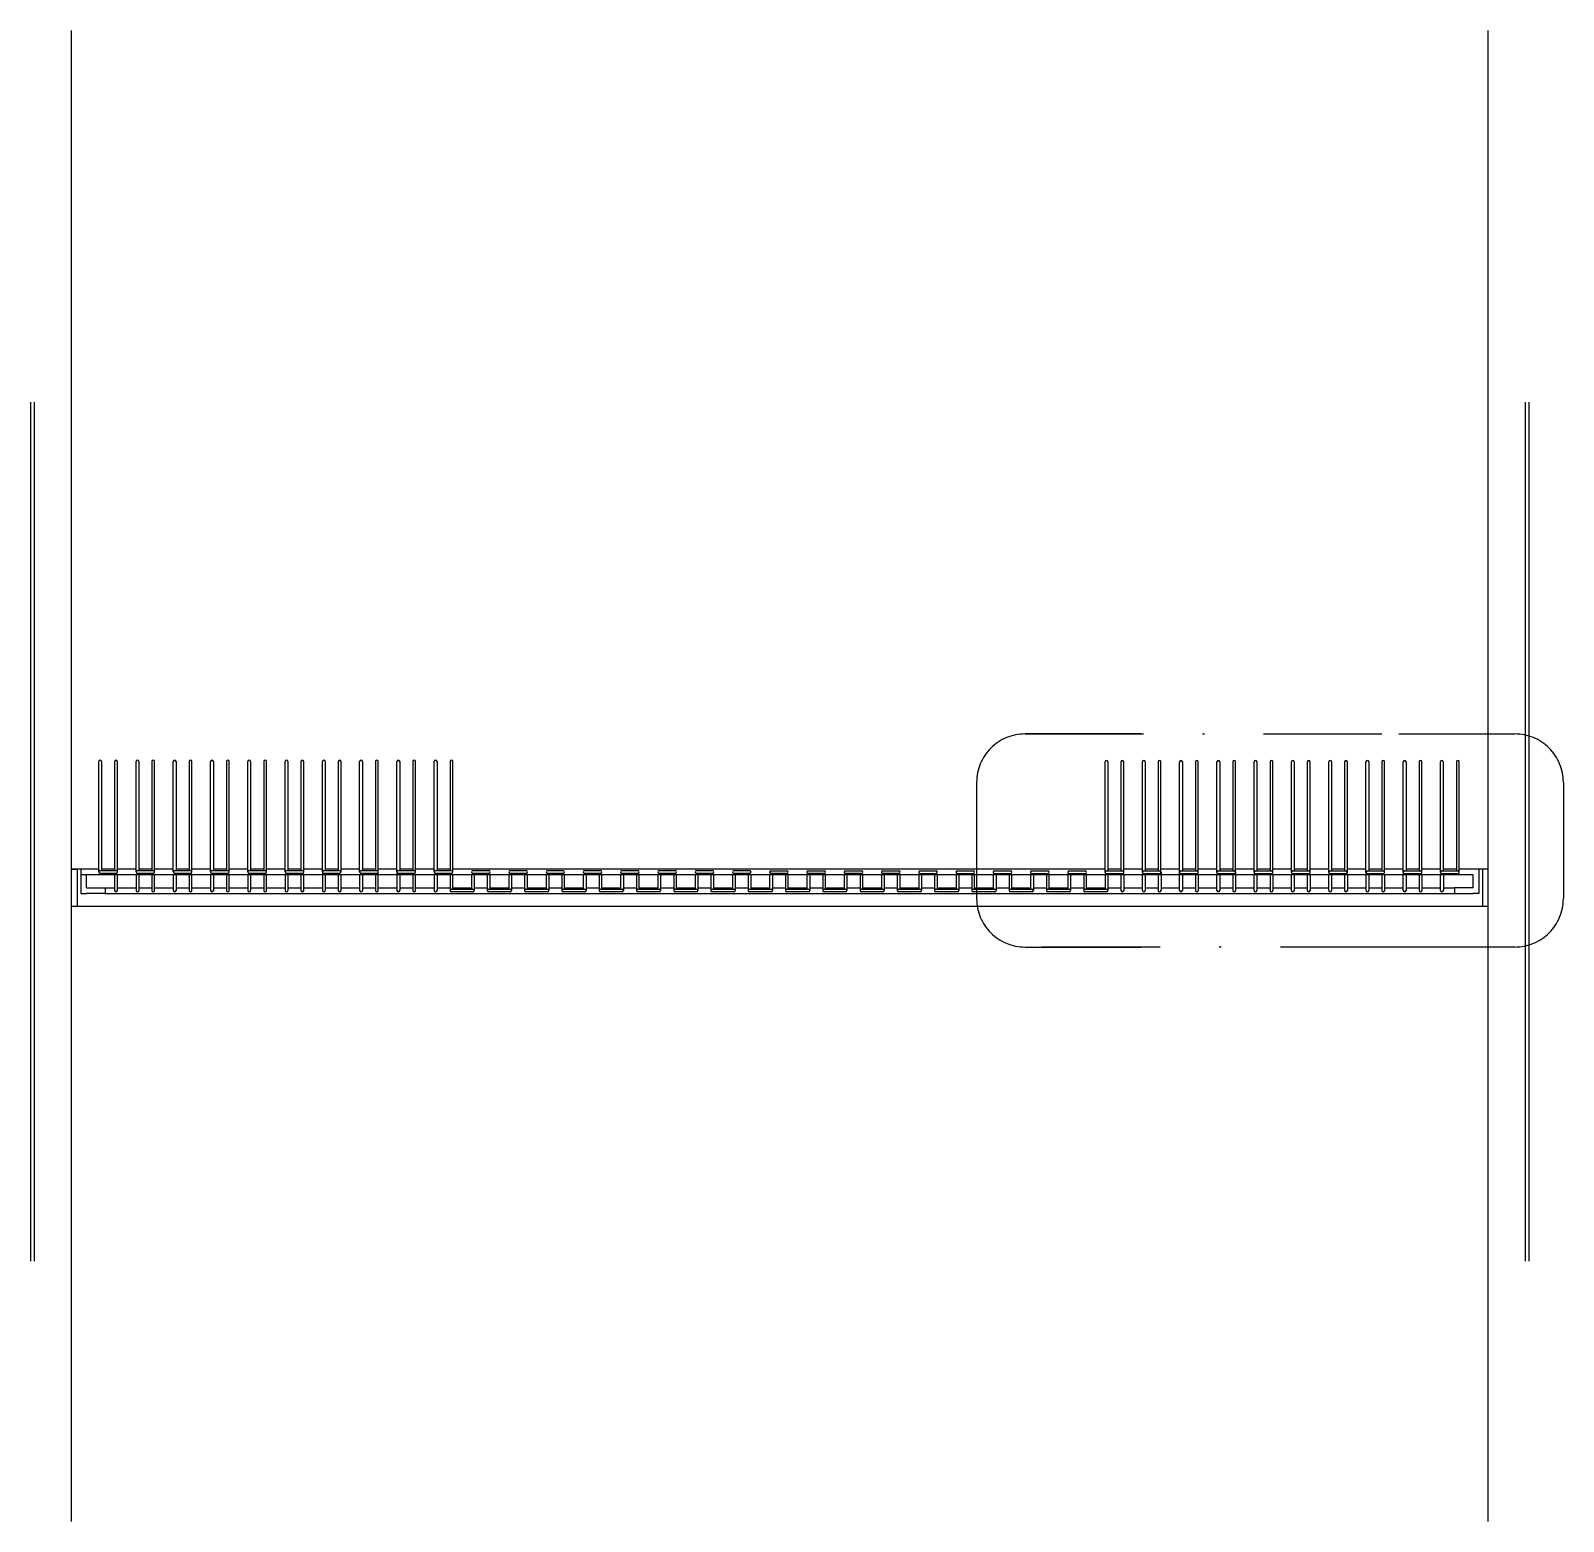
# Model space of a CAD drawing. Header units: millimetres. Extents: x 6386 to 13167, y 3420 to 7732.
# Drawn here: x 6685.6 to 6767.9, y 3419.7 to 3499.7 of the extents above; entities that cross this region are included whole.
import ezdxf

# ---------------------------------------------------------------- set-up
doc = ezdxf.new("R2010")
doc.units = ezdxf.units.MM
doc.linetypes.add('TRATTOPUNTO', pattern=[25.4, 12.7, -6.35, 0, -6.35])
for name, color, linetype in [('prospetti', 2, 'Continuous'), ('simboli tratteggiati', 1, 'Continuous'), ('viti', 5, 'Continuous')]:
    doc.layers.add(name, color=color, linetype=linetype)

msp = doc.modelspace()

# ---------------------------------------------------------------- linework, layer by layer
at = {"layer": 'prospetti'}
for p, q in [((6687.814, 3419.677), (6687.814, 3499.677)), ((6763.814, 3499.677), (6763.814, 3419.677)), ((6685.614, 3479.735), (6685.614, 3433.641)), ((6685.814, 3433.641), (6685.814, 3479.735)), ((6765.814, 3479.735), (6765.814, 3433.641)), ((6766.014, 3479.735), (6766.014, 3433.641)), ((6763.814, 3452.677), (6687.814, 3452.677))]:
    msp.add_line(p, q, dxfattribs=at)
at = {"layer": 'simboli tratteggiati', "linetype": 'TRATTOPUNTO', "ltscale": 0.5}
for p, q in [((6738.973, 3461.933), (6759.022, 3461.933)), ((6759.022, 3450.499), (6738.973, 3450.499))]:
    msp.add_line(p, q, dxfattribs=at)
for points in [[(6745.21, 3461.933), (6738.973, 3461.933, 0.414214), (6736.375, 3459.334), (6736.375, 3453.097, 0.414214), (6738.973, 3450.499), (6745.21, 3450.499)], [(6759.022, 3461.933), (6765.258, 3461.933, -0.414214), (6767.857, 3459.334), (6767.857, 3453.097, -0.414214), (6765.258, 3450.499), (6759.022, 3450.499)]]:
    msp.add_lwpolyline(points, format="xyb", dxfattribs=at)
at = {"layer": 'viti'}
for p, q in [((6689.268, 3454.527), (6689.268, 3460.458)), ((6689.418, 3460.458), (6689.418, 3454.602)), ((6690.118, 3460.458), (6690.118, 3454.602)), ((6690.268, 3454.527), (6690.268, 3460.458)), ((6691.268, 3454.527), (6691.268, 3460.458)), ((6691.418, 3460.458), (6691.418, 3454.602)), ((6692.118, 3460.458), (6692.118, 3454.602)), ((6692.268, 3454.527), (6692.268, 3460.458)), ((6693.268, 3454.527), (6693.268, 3460.458)), ((6693.418, 3460.458), (6693.418, 3454.602)), ((6694.118, 3460.458), (6694.118, 3454.602)), ((6694.268, 3454.527), (6694.268, 3460.458)), ((6695.268, 3454.527), (6695.268, 3460.458)), ((6695.418, 3460.458), (6695.418, 3454.602)), ((6696.118, 3460.458), (6696.118, 3454.602)), ((6696.268, 3454.527), (6696.268, 3460.458)), ((6697.268, 3454.527), (6697.268, 3460.458)), ((6697.418, 3460.458), (6697.418, 3454.602)), ((6698.118, 3460.458), (6698.118, 3454.602)), ((6698.268, 3454.527), (6698.268, 3460.458)), ((6699.268, 3454.527), (6699.268, 3460.458)), ((6699.418, 3460.458), (6699.418, 3454.602)), ((6700.118, 3460.458), (6700.118, 3454.602)), ((6700.268, 3454.527), (6700.268, 3460.458)), ((6701.268, 3454.527), (6701.268, 3460.458)), ((6701.418, 3460.458), (6701.418, 3454.602)), ((6702.118, 3460.458), (6702.118, 3454.602)), ((6702.268, 3454.527), (6702.268, 3460.458)), ((6703.268, 3454.527), (6703.268, 3460.458)), ((6703.418, 3460.458), (6703.418, 3454.602)), ((6704.118, 3460.458), (6704.118, 3454.602)), ((6704.268, 3454.527), (6704.268, 3460.458)), ((6705.268, 3454.527), (6705.268, 3460.458)), ((6705.418, 3460.458), (6705.418, 3454.602)), ((6706.118, 3460.458), (6706.118, 3454.602)), ((6706.268, 3454.527), (6706.268, 3460.458)), ((6707.268, 3454.527), (6707.268, 3460.458)), ((6707.418, 3460.458), (6707.418, 3454.602)), ((6708.118, 3460.458), (6708.118, 3454.602)), ((6708.268, 3454.527), (6708.268, 3460.458)), ((6743.267, 3454.504), (6743.267, 3460.435)), ((6743.417, 3460.435), (6743.417, 3454.579)), ((6744.117, 3460.435), (6744.117, 3454.579)), ((6744.267, 3454.504), (6744.267, 3460.435)), ((6745.267, 3454.504), (6745.267, 3460.435)), ((6745.417, 3460.435), (6745.417, 3454.579)), ((6746.117, 3460.435), (6746.117, 3454.579)), ((6746.267, 3454.504), (6746.267, 3460.435)), ((6747.267, 3454.504), (6747.267, 3460.435)), ((6747.417, 3460.435), (6747.417, 3454.579)), ((6748.117, 3460.435), (6748.117, 3454.579)), ((6748.267, 3454.504), (6748.267, 3460.435)), ((6749.267, 3454.504), (6749.267, 3460.435)), ((6749.417, 3460.435), (6749.417, 3454.579)), ((6750.117, 3460.435), (6750.117, 3454.579)), ((6750.267, 3454.504), (6750.267, 3460.435)), ((6751.267, 3454.504), (6751.267, 3460.435)), ((6751.417, 3460.435), (6751.417, 3454.579)), ((6752.117, 3460.435), (6752.117, 3454.579)), ((6752.267, 3454.504), (6752.267, 3460.435)), ((6753.267, 3454.504), (6753.267, 3460.435)), ((6753.417, 3460.435), (6753.417, 3454.579)), ((6754.117, 3460.435), (6754.117, 3454.579)), ((6754.267, 3454.504), (6754.267, 3460.435)), ((6755.267, 3454.504), (6755.267, 3460.435)), ((6755.417, 3460.435), (6755.417, 3454.579)), ((6756.117, 3460.435), (6756.117, 3454.579)), ((6756.267, 3454.504), (6756.267, 3460.435)), ((6757.267, 3454.504), (6757.267, 3460.435)), ((6757.417, 3460.435), (6757.417, 3454.579)), ((6758.117, 3460.435), (6758.117, 3454.579)), ((6758.267, 3454.504), (6758.267, 3460.435)), ((6759.267, 3454.504), (6759.267, 3460.435)), ((6759.417, 3460.435), (6759.417, 3454.579)), ((6760.117, 3460.435), (6760.117, 3454.579)), ((6760.267, 3454.504), (6760.267, 3460.435)), ((6761.267, 3454.504), (6761.267, 3460.435)), ((6761.417, 3460.435), (6761.417, 3454.579)), ((6762.117, 3460.435), (6762.117, 3454.579)), ((6762.267, 3454.504), (6762.267, 3460.435)), ((6689.268, 3454.677), (6687.814, 3454.677)), ((6687.814, 3454.677), (6688.114, 3454.677)), ((6688.114, 3454.677), (6688.114, 3452.677)), ((6688.314, 3454.677), (6688.314, 3453.377)), ((6690.118, 3454.377), (6688.314, 3454.377)), ((6688.614, 3453.677), (6688.614, 3454.377)), ((6689.337, 3454.602), (6690.199, 3454.602)), ((6690.199, 3454.452), (6689.337, 3454.452)), ((6690.118, 3454.677), (6689.418, 3454.677)), ((6763.014, 3454.377), (6690.118, 3454.377)), ((6690.118, 3454.377), (6690.118, 3453.527)), ((6691.268, 3454.677), (6690.268, 3454.677)), ((6690.268, 3453.527), (6690.268, 3454.377)), ((6691.268, 3454.377), (6691.268, 3453.527)), ((6691.337, 3454.602), (6692.199, 3454.602)), ((6692.199, 3454.452), (6691.337, 3454.452)), ((6692.118, 3454.677), (6691.418, 3454.677)), ((6691.418, 3454.377), (6691.418, 3453.527)), ((6692.118, 3454.377), (6692.118, 3453.527)), ((6693.268, 3454.677), (6692.268, 3454.677)), ((6692.268, 3453.527), (6692.268, 3454.377)), ((6693.268, 3454.377), (6693.268, 3453.527)), ((6693.337, 3454.602), (6694.199, 3454.602)), ((6694.199, 3454.452), (6693.337, 3454.452)), ((6694.118, 3454.677), (6693.418, 3454.677)), ((6693.418, 3454.377), (6693.418, 3453.527)), ((6694.118, 3454.377), (6694.118, 3453.527)), ((6695.268, 3454.677), (6694.268, 3454.677)), ((6694.268, 3453.527), (6694.268, 3454.377)), ((6695.268, 3454.377), (6695.268, 3453.527)), ((6695.337, 3454.602), (6696.199, 3454.602)), ((6696.199, 3454.452), (6695.337, 3454.452)), ((6696.118, 3454.677), (6695.418, 3454.677)), ((6695.418, 3454.377), (6695.418, 3453.527)), ((6696.118, 3454.377), (6696.118, 3453.527)), ((6697.268, 3454.677), (6696.268, 3454.677)), ((6696.268, 3453.527), (6696.268, 3454.377)), ((6697.268, 3454.377), (6697.268, 3453.527)), ((6697.337, 3454.602), (6698.199, 3454.602)), ((6698.199, 3454.452), (6697.337, 3454.452)), ((6698.118, 3454.677), (6697.418, 3454.677)), ((6697.418, 3454.377), (6697.418, 3453.527)), ((6698.199, 3454.452), (6698.118, 3454.452)), ((6698.118, 3454.377), (6698.118, 3453.527)), ((6699.268, 3454.677), (6698.268, 3454.677)), ((6698.268, 3453.527), (6698.268, 3454.377)), ((6699.268, 3454.377), (6699.268, 3453.527)), ((6699.337, 3454.602), (6700.199, 3454.602)), ((6700.199, 3454.452), (6699.337, 3454.452)), ((6700.118, 3454.677), (6699.418, 3454.677)), ((6699.418, 3454.377), (6699.418, 3453.527)), ((6700.118, 3454.377), (6700.118, 3453.527)), ((6701.268, 3454.677), (6700.268, 3454.677)), ((6700.268, 3453.527), (6700.268, 3454.377)), ((6701.268, 3454.527), (6701.268, 3453.527)), ((6701.337, 3454.602), (6702.199, 3454.602)), ((6702.199, 3454.452), (6701.337, 3454.452)), ((6702.118, 3454.677), (6701.418, 3454.677)), ((6701.418, 3454.452), (6701.418, 3453.527)), ((6702.118, 3454.377), (6702.118, 3453.527)), ((6703.268, 3454.677), (6702.268, 3454.677)), ((6702.268, 3453.527), (6702.268, 3454.377)), ((6703.268, 3454.377), (6703.268, 3453.527)), ((6703.337, 3454.602), (6704.199, 3454.602)), ((6704.199, 3454.452), (6703.337, 3454.452)), ((6704.118, 3454.677), (6703.418, 3454.677)), ((6703.418, 3454.377), (6703.418, 3453.527)), ((6704.118, 3454.452), (6704.118, 3453.527)), ((6705.268, 3454.677), (6704.268, 3454.677)), ((6704.268, 3453.527), (6704.268, 3454.527)), ((6705.268, 3454.527), (6705.268, 3453.527)), ((6705.337, 3454.602), (6706.199, 3454.602)), ((6706.199, 3454.452), (6705.337, 3454.452)), ((6706.118, 3454.677), (6705.418, 3454.677)), ((6705.418, 3454.452), (6705.418, 3453.527)), ((6706.118, 3454.377), (6706.118, 3453.527)), ((6707.268, 3454.677), (6706.268, 3454.677)), ((6706.268, 3453.527), (6706.268, 3454.377)), ((6707.268, 3454.377), (6707.268, 3453.527)), ((6707.337, 3454.602), (6708.199, 3454.602)), ((6708.199, 3454.452), (6707.337, 3454.452)), ((6708.118, 3454.677), (6707.418, 3454.677)), ((6707.418, 3454.377), (6707.418, 3453.527)), ((6708.118, 3454.377), (6708.118, 3453.527)), ((6743.267, 3454.677), (6708.268, 3454.677)), ((6708.268, 3453.602), (6708.268, 3454.377)), ((6709.268, 3454.377), (6709.268, 3453.602)), ((6709.337, 3454.602), (6710.199, 3454.602)), ((6710.199, 3454.452), (6709.337, 3454.452)), ((6709.418, 3454.377), (6709.418, 3453.527)), ((6710.118, 3454.377), (6710.118, 3453.527)), ((6710.268, 3453.602), (6710.268, 3454.377)), ((6711.268, 3454.377), (6711.268, 3453.602)), ((6711.337, 3454.602), (6712.199, 3454.602)), ((6712.199, 3454.452), (6711.337, 3454.452)), ((6711.418, 3454.377), (6711.418, 3453.527)), ((6712.118, 3454.377), (6712.118, 3453.527)), ((6712.268, 3453.602), (6712.268, 3454.377)), ((6713.268, 3454.377), (6713.268, 3453.602)), ((6713.337, 3454.602), (6714.199, 3454.602)), ((6714.199, 3454.452), (6713.337, 3454.452)), ((6713.418, 3454.377), (6713.418, 3453.527)), ((6714.118, 3454.377), (6714.118, 3453.527)), ((6714.268, 3453.602), (6714.268, 3454.377)), ((6715.268, 3454.377), (6715.268, 3453.602)), ((6715.337, 3454.602), (6716.199, 3454.602)), ((6716.199, 3454.452), (6715.337, 3454.452)), ((6715.418, 3454.377), (6715.418, 3453.527)), ((6716.118, 3454.377), (6716.118, 3453.527)), ((6716.268, 3453.602), (6716.268, 3454.377)), ((6717.268, 3454.377), (6717.268, 3453.602)), ((6717.337, 3454.602), (6718.199, 3454.602)), ((6718.199, 3454.452), (6717.337, 3454.452)), ((6717.418, 3454.377), (6717.418, 3453.527)), ((6718.118, 3454.377), (6718.118, 3453.527)), ((6718.268, 3453.602), (6718.268, 3454.377)), ((6719.268, 3454.377), (6719.268, 3453.602)), ((6719.337, 3454.602), (6720.199, 3454.602)), ((6720.199, 3454.452), (6719.337, 3454.452)), ((6719.418, 3454.377), (6719.418, 3453.527)), ((6720.118, 3454.377), (6720.118, 3453.527)), ((6720.268, 3453.602), (6720.268, 3454.377)), ((6721.268, 3454.377), (6721.268, 3453.602)), ((6721.337, 3454.602), (6722.199, 3454.602)), ((6722.199, 3454.452), (6721.337, 3454.452)), ((6721.418, 3454.377), (6721.418, 3453.527)), ((6722.118, 3454.377), (6722.118, 3453.527)), ((6722.268, 3453.602), (6722.268, 3454.377)), ((6723.268, 3454.377), (6723.268, 3453.602)), ((6723.337, 3454.602), (6724.199, 3454.602)), ((6724.199, 3454.452), (6723.337, 3454.452)), ((6723.418, 3454.377), (6723.418, 3453.527)), ((6724.118, 3454.377), (6724.118, 3453.527)), ((6724.268, 3453.602), (6724.268, 3454.377)), ((6725.268, 3454.527), (6725.268, 3454.509)), ((6725.268, 3454.377), (6725.268, 3453.602)), ((6725.336, 3454.593), (6726.198, 3454.593)), ((6726.198, 3454.443), (6725.336, 3454.443)), ((6725.418, 3454.377), (6725.418, 3453.527)), ((6726.118, 3454.377), (6726.118, 3453.527)), ((6726.268, 3453.602), (6726.268, 3454.377)), ((6727.268, 3454.527), (6727.268, 3454.508)), ((6727.268, 3454.377), (6727.268, 3453.602)), ((6727.336, 3454.593), (6728.198, 3454.593)), ((6728.198, 3454.443), (6727.336, 3454.443)), ((6727.418, 3454.377), (6727.418, 3453.527)), ((6728.118, 3454.377), (6728.118, 3453.527)), ((6728.268, 3453.602), (6728.268, 3454.377)), ((6729.268, 3454.527), (6729.268, 3454.508)), ((6729.268, 3454.377), (6729.268, 3453.602)), ((6729.336, 3454.593), (6730.198, 3454.593)), ((6730.198, 3454.443), (6729.336, 3454.443)), ((6729.418, 3454.377), (6729.418, 3453.527)), ((6730.118, 3454.377), (6730.118, 3453.527)), ((6730.268, 3453.602), (6730.268, 3454.377)), ((6731.268, 3454.527), (6731.268, 3454.508)), ((6731.268, 3454.377), (6731.268, 3453.602)), ((6731.336, 3454.593), (6732.198, 3454.593)), ((6732.198, 3454.443), (6731.336, 3454.443)), ((6731.418, 3454.377), (6731.418, 3453.527)), ((6732.118, 3454.377), (6732.118, 3453.527)), ((6732.268, 3453.602), (6732.268, 3454.377)), ((6733.268, 3454.527), (6733.268, 3454.499)), ((6733.268, 3454.377), (6733.268, 3453.602)), ((6733.336, 3454.585), (6734.198, 3454.585)), ((6734.198, 3454.435), (6733.336, 3454.435)), ((6733.418, 3454.377), (6733.418, 3453.527)), ((6734.118, 3454.377), (6734.118, 3453.527)), ((6734.268, 3453.602), (6734.268, 3454.377)), ((6735.268, 3454.527), (6735.268, 3454.499)), ((6735.268, 3454.377), (6735.268, 3453.602)), ((6735.336, 3454.585), (6736.198, 3454.585)), ((6736.198, 3454.435), (6735.336, 3454.435)), ((6735.418, 3454.377), (6735.418, 3453.527)), ((6736.118, 3454.377), (6736.118, 3453.527)), ((6736.268, 3453.602), (6736.268, 3454.377)), ((6737.268, 3454.527), (6737.268, 3454.499)), ((6737.268, 3454.377), (6737.268, 3453.602)), ((6737.336, 3454.585), (6738.198, 3454.585)), ((6738.198, 3454.435), (6737.336, 3454.435)), ((6737.418, 3454.377), (6737.418, 3453.527)), ((6738.118, 3454.377), (6738.118, 3453.527)), ((6738.268, 3453.602), (6738.268, 3454.377)), ((6739.268, 3454.527), (6739.268, 3454.499)), ((6739.268, 3454.377), (6739.268, 3453.602)), ((6739.336, 3454.585), (6740.198, 3454.585)), ((6740.198, 3454.435), (6739.336, 3454.435)), ((6739.418, 3454.377), (6739.418, 3453.527)), ((6740.118, 3454.377), (6740.118, 3453.527)), ((6740.268, 3453.602), (6740.268, 3454.377)), ((6741.268, 3454.518), (6741.268, 3454.491)), ((6741.268, 3454.377), (6741.268, 3453.602)), ((6741.336, 3454.579), (6742.198, 3454.579)), ((6742.198, 3454.429), (6741.336, 3454.429)), ((6741.418, 3454.377), (6741.418, 3453.527)), ((6742.118, 3454.377), (6742.118, 3453.527)), ((6742.268, 3453.602), (6742.268, 3454.377)), ((6743.268, 3454.527), (6743.268, 3454.491)), ((6743.268, 3454.377), (6743.268, 3453.602)), ((6743.336, 3454.579), (6744.198, 3454.579)), ((6744.198, 3454.429), (6743.336, 3454.429)), ((6744.117, 3454.677), (6743.417, 3454.677)), ((6743.418, 3454.377), (6743.418, 3453.527)), ((6744.118, 3454.377), (6744.118, 3453.527)), ((6745.267, 3454.677), (6744.267, 3454.677)), ((6744.268, 3454.377), (6744.268, 3453.527)), ((6745.268, 3454.518), (6745.268, 3454.491)), ((6745.268, 3453.527), (6745.268, 3454.377)), ((6745.336, 3454.579), (6746.198, 3454.579)), ((6746.198, 3454.429), (6745.336, 3454.429)), ((6746.117, 3454.677), (6745.417, 3454.677)), ((6745.418, 3454.377), (6745.418, 3453.527)), ((6746.118, 3454.452), (6746.118, 3453.527)), ((6747.267, 3454.677), (6746.267, 3454.677)), ((6746.268, 3454.527), (6746.268, 3453.527)), ((6747.268, 3453.527), (6747.268, 3454.527)), ((6747.268, 3454.518), (6747.268, 3454.491)), ((6747.336, 3454.579), (6748.198, 3454.579)), ((6748.198, 3454.429), (6747.336, 3454.429)), ((6748.117, 3454.677), (6747.417, 3454.677)), ((6747.418, 3454.452), (6747.418, 3453.527)), ((6748.118, 3454.377), (6748.118, 3453.527)), ((6749.267, 3454.677), (6748.267, 3454.677)), ((6748.268, 3454.377), (6748.268, 3453.527)), ((6749.268, 3454.53), (6749.268, 3454.491)), ((6749.268, 3453.527), (6749.268, 3454.377)), ((6749.336, 3454.579), (6750.198, 3454.579)), ((6750.198, 3454.429), (6749.336, 3454.429)), ((6750.117, 3454.677), (6749.417, 3454.677)), ((6749.418, 3454.377), (6749.418, 3453.527)), ((6750.118, 3454.452), (6750.118, 3453.527)), ((6751.267, 3454.677), (6750.267, 3454.677)), ((6750.268, 3454.527), (6750.268, 3453.527)), ((6751.268, 3453.527), (6751.268, 3454.377)), ((6751.336, 3454.579), (6752.198, 3454.579)), ((6752.198, 3454.429), (6751.336, 3454.429)), ((6752.117, 3454.677), (6751.417, 3454.677)), ((6751.418, 3454.377), (6751.418, 3453.527)), ((6752.118, 3454.377), (6752.118, 3453.527)), ((6753.267, 3454.677), (6752.267, 3454.677)), ((6752.268, 3454.377), (6752.268, 3453.527)), ((6753.268, 3453.527), (6753.268, 3454.377)), ((6753.336, 3454.579), (6754.198, 3454.579)), ((6754.198, 3454.429), (6753.336, 3454.429)), ((6754.117, 3454.677), (6753.417, 3454.677)), ((6753.418, 3454.377), (6753.418, 3453.527)), ((6754.118, 3454.377), (6754.118, 3453.527)), ((6755.267, 3454.677), (6754.267, 3454.677)), ((6754.268, 3454.377), (6754.268, 3453.527)), ((6755.268, 3453.527), (6755.268, 3454.377)), ((6755.336, 3454.579), (6756.198, 3454.579)), ((6756.198, 3454.429), (6755.336, 3454.429)), ((6756.117, 3454.677), (6755.417, 3454.677)), ((6755.418, 3454.377), (6755.418, 3453.527)), ((6756.118, 3454.377), (6756.118, 3453.527)), ((6757.267, 3454.677), (6756.267, 3454.677)), ((6756.268, 3454.377), (6756.268, 3453.527)), ((6757.268, 3453.527), (6757.268, 3454.377)), ((6757.336, 3454.579), (6758.198, 3454.579)), ((6758.198, 3454.429), (6757.336, 3454.429)), ((6758.117, 3454.677), (6757.417, 3454.677)), ((6757.418, 3454.377), (6757.418, 3453.527)), ((6758.118, 3454.377), (6758.118, 3453.527)), ((6759.267, 3454.677), (6758.267, 3454.677)), ((6758.268, 3454.377), (6758.268, 3453.527)), ((6759.268, 3454.518), (6759.268, 3454.491)), ((6759.268, 3453.527), (6759.268, 3454.377)), ((6759.336, 3454.579), (6760.198, 3454.579)), ((6760.198, 3454.429), (6759.336, 3454.429)), ((6760.117, 3454.677), (6759.417, 3454.677)), ((6759.418, 3454.377), (6759.418, 3453.527)), ((6760.118, 3454.377), (6760.118, 3453.527)), ((6761.267, 3454.677), (6760.267, 3454.677)), ((6760.268, 3454.377), (6760.268, 3453.527)), ((6761.268, 3453.527), (6761.268, 3454.377)), ((6761.336, 3454.579), (6762.198, 3454.579)), ((6762.198, 3454.429), (6761.336, 3454.429)), ((6762.117, 3454.677), (6761.417, 3454.677)), ((6761.418, 3454.377), (6761.418, 3453.527)), ((6763.814, 3454.677), (6762.267, 3454.677)), ((6763.014, 3453.677), (6763.014, 3454.377)), ((6763.314, 3454.677), (6763.314, 3453.377)), ((6763.514, 3454.677), (6763.514, 3452.677)), ((6688.614, 3453.677), (6689.614, 3453.677)), ((6689.614, 3453.677), (6689.614, 3453.377)), ((6689.614, 3453.677), (6690.118, 3453.677)), ((6690.268, 3453.677), (6691.268, 3453.677)), ((6691.418, 3453.677), (6692.118, 3453.677)), ((6692.268, 3453.677), (6693.268, 3453.677)), ((6693.418, 3453.677), (6694.118, 3453.677)), ((6694.268, 3453.677), (6695.268, 3453.677)), ((6695.418, 3453.677), (6696.118, 3453.677)), ((6696.268, 3453.677), (6697.268, 3453.677)), ((6697.418, 3453.677), (6698.118, 3453.677)), ((6698.268, 3453.677), (6699.268, 3453.677)), ((6699.418, 3453.677), (6700.118, 3453.677)), ((6700.268, 3453.677), (6701.268, 3453.677)), ((6701.418, 3453.677), (6702.118, 3453.677)), ((6702.268, 3453.677), (6703.268, 3453.677)), ((6703.418, 3453.677), (6704.118, 3453.677)), ((6704.268, 3453.677), (6705.268, 3453.677)), ((6705.418, 3453.677), (6706.118, 3453.677)), ((6706.268, 3453.677), (6707.268, 3453.677)), ((6707.418, 3453.677), (6708.118, 3453.677)), ((6708.187, 3453.602), (6709.349, 3453.602)), ((6709.349, 3453.452), (6708.187, 3453.452)), ((6708.268, 3453.677), (6709.268, 3453.677)), ((6709.418, 3453.677), (6710.118, 3453.677)), ((6710.187, 3453.602), (6711.349, 3453.602)), ((6711.349, 3453.452), (6710.187, 3453.452)), ((6710.268, 3453.677), (6711.268, 3453.677)), ((6711.418, 3453.677), (6712.118, 3453.677)), ((6712.187, 3453.602), (6713.349, 3453.602)), ((6713.349, 3453.452), (6712.187, 3453.452)), ((6712.268, 3453.677), (6713.268, 3453.677)), ((6713.418, 3453.677), (6714.118, 3453.677)), ((6714.187, 3453.602), (6715.349, 3453.602)), ((6715.349, 3453.452), (6714.187, 3453.452)), ((6714.268, 3453.677), (6715.268, 3453.677)), ((6715.418, 3453.677), (6716.118, 3453.677)), ((6716.187, 3453.602), (6717.349, 3453.602)), ((6717.349, 3453.452), (6716.187, 3453.452)), ((6716.268, 3453.677), (6717.268, 3453.677)), ((6717.418, 3453.677), (6718.118, 3453.677)), ((6718.187, 3453.602), (6719.349, 3453.602)), ((6719.349, 3453.452), (6718.187, 3453.452)), ((6718.268, 3453.677), (6719.268, 3453.677)), ((6719.418, 3453.677), (6720.118, 3453.677)), ((6720.187, 3453.602), (6721.349, 3453.602)), ((6721.349, 3453.452), (6720.187, 3453.452)), ((6720.268, 3453.677), (6721.268, 3453.677)), ((6721.418, 3453.677), (6722.118, 3453.677)), ((6722.187, 3453.602), (6723.349, 3453.602)), ((6723.349, 3453.452), (6722.187, 3453.452)), ((6722.268, 3453.677), (6723.268, 3453.677)), ((6723.418, 3453.677), (6724.118, 3453.677)), ((6724.187, 3453.602), (6725.349, 3453.602)), ((6725.349, 3453.452), (6724.187, 3453.452)), ((6724.268, 3453.677), (6725.268, 3453.677)), ((6725.418, 3453.677), (6726.118, 3453.677)), ((6726.187, 3453.602), (6727.349, 3453.602)), ((6727.349, 3453.452), (6726.187, 3453.452)), ((6726.268, 3453.677), (6727.268, 3453.677)), ((6727.418, 3453.677), (6728.118, 3453.677)), ((6728.187, 3453.602), (6729.349, 3453.602)), ((6729.349, 3453.452), (6728.187, 3453.452)), ((6728.268, 3453.677), (6729.268, 3453.677)), ((6729.418, 3453.677), (6730.118, 3453.677)), ((6730.187, 3453.602), (6731.349, 3453.602)), ((6731.349, 3453.452), (6730.187, 3453.452)), ((6730.268, 3453.677), (6731.268, 3453.677)), ((6731.418, 3453.677), (6732.118, 3453.677)), ((6732.187, 3453.602), (6733.349, 3453.602)), ((6733.349, 3453.452), (6732.187, 3453.452)), ((6732.268, 3453.677), (6733.268, 3453.677)), ((6733.418, 3453.677), (6734.118, 3453.677)), ((6734.187, 3453.602), (6735.349, 3453.602)), ((6735.349, 3453.452), (6734.187, 3453.452)), ((6734.268, 3453.677), (6735.268, 3453.677)), ((6735.418, 3453.677), (6736.118, 3453.677)), ((6736.187, 3453.602), (6737.349, 3453.602)), ((6737.349, 3453.452), (6736.187, 3453.452)), ((6736.268, 3453.677), (6737.268, 3453.677)), ((6737.418, 3453.677), (6738.118, 3453.677)), ((6738.187, 3453.602), (6739.349, 3453.602)), ((6739.349, 3453.452), (6738.187, 3453.452)), ((6738.268, 3453.677), (6739.268, 3453.677)), ((6739.418, 3453.677), (6740.118, 3453.677)), ((6740.187, 3453.602), (6741.349, 3453.602)), ((6741.349, 3453.452), (6740.187, 3453.452)), ((6740.268, 3453.677), (6741.268, 3453.677)), ((6741.418, 3453.677), (6742.118, 3453.677)), ((6742.187, 3453.602), (6743.349, 3453.602)), ((6743.349, 3453.452), (6742.187, 3453.452)), ((6742.268, 3453.677), (6743.268, 3453.677)), ((6743.418, 3453.677), (6744.118, 3453.677)), ((6744.268, 3453.677), (6745.268, 3453.677)), ((6745.418, 3453.677), (6746.118, 3453.677)), ((6746.268, 3453.677), (6747.268, 3453.677)), ((6747.418, 3453.677), (6748.118, 3453.677)), ((6748.268, 3453.677), (6749.268, 3453.677)), ((6749.418, 3453.677), (6750.118, 3453.677)), ((6750.268, 3453.677), (6751.268, 3453.677)), ((6751.418, 3453.677), (6752.118, 3453.677)), ((6752.268, 3453.677), (6753.268, 3453.677)), ((6753.418, 3453.677), (6754.118, 3453.677)), ((6754.268, 3453.677), (6755.268, 3453.677)), ((6755.418, 3453.677), (6756.118, 3453.677)), ((6756.268, 3453.677), (6757.268, 3453.677)), ((6757.418, 3453.677), (6758.118, 3453.677)), ((6758.268, 3453.677), (6759.268, 3453.677)), ((6759.418, 3453.677), (6760.118, 3453.677)), ((6760.268, 3453.677), (6761.268, 3453.677)), ((6761.418, 3453.677), (6762.014, 3453.677)), ((6763.014, 3453.677), (6762.014, 3453.677)), ((6762.014, 3453.677), (6762.014, 3453.377)), ((6688.314, 3453.377), (6688.614, 3453.377)), ((6689.614, 3453.377), (6688.614, 3453.377)), ((6689.614, 3453.377), (6762.014, 3453.377)), ((6762.014, 3453.377), (6763.014, 3453.377)), ((6763.314, 3453.377), (6763.014, 3453.377))]:
    msp.add_line(p, q, dxfattribs=at)
for centre, start, end in [((6689.343, 3460.451), 4.69191, 175.30809), ((6690.193, 3460.451), 4.69191, 175.30809), ((6691.343, 3460.451), 4.69191, 175.30809), ((6692.193, 3460.451), 4.69191, 175.30809), ((6693.343, 3460.451), 4.69191, 175.30809), ((6694.193, 3460.451), 4.69191, 175.30809), ((6695.343, 3460.451), 4.69191, 175.30809), ((6696.193, 3460.451), 4.69191, 175.30809), ((6697.343, 3460.451), 4.69191, 175.30809), ((6698.193, 3460.451), 4.69191, 175.30809), ((6699.343, 3460.451), 4.69191, 175.30809), ((6700.193, 3460.451), 4.69191, 175.30809), ((6701.343, 3460.451), 4.69191, 175.30809), ((6702.193, 3460.451), 4.69191, 175.30809), ((6703.343, 3460.451), 4.69191, 175.30809), ((6704.193, 3460.451), 4.69191, 175.30809), ((6705.343, 3460.451), 4.69191, 175.30809), ((6706.193, 3460.451), 4.69191, 175.30809), ((6707.343, 3460.451), 4.69191, 175.30809), ((6708.193, 3460.451), 4.69191, 175.30809), ((6743.342, 3460.429), 4.69191, 175.30809), ((6744.192, 3460.429), 4.69191, 175.30809), ((6745.342, 3460.429), 4.69191, 175.30809), ((6746.192, 3460.429), 4.69191, 175.30809), ((6747.342, 3460.429), 4.69191, 175.30809), ((6748.192, 3460.429), 4.69191, 175.30809), ((6749.342, 3460.429), 4.69191, 175.30809), ((6750.192, 3460.429), 4.69191, 175.30809), ((6751.342, 3460.429), 4.69191, 175.30809), ((6752.192, 3460.429), 4.69191, 175.30809), ((6753.342, 3460.429), 4.69191, 175.30809), ((6754.192, 3460.429), 4.69191, 175.30809), ((6755.342, 3460.429), 4.69191, 175.30809), ((6756.192, 3460.429), 4.69191, 175.30809), ((6757.342, 3460.429), 4.69191, 175.30809), ((6758.192, 3460.429), 4.69191, 175.30809), ((6759.342, 3460.429), 4.69191, 175.30809), ((6760.192, 3460.429), 4.69191, 175.30809), ((6761.342, 3460.429), 4.69191, 175.30809), ((6762.192, 3460.429), 4.69191, 175.30809), ((6689.343, 3454.527), 94.69191, 265.30809), ((6690.193, 3454.527), 274.69191, 85.30809), ((6691.343, 3454.527), 94.69191, 265.30809), ((6692.193, 3454.527), 274.69191, 85.30809), ((6693.343, 3454.527), 94.69191, 265.30809), ((6694.193, 3454.527), 274.69191, 85.30809), ((6695.343, 3454.527), 94.69191, 265.30809), ((6696.193, 3454.527), 274.69191, 85.30809), ((6697.343, 3454.527), 94.69191, 265.30809), ((6698.193, 3454.527), 274.69191, 85.30809), ((6699.343, 3454.527), 94.69191, 265.30809), ((6700.193, 3454.527), 274.69191, 85.30809), ((6701.343, 3454.527), 94.69191, 265.30809), ((6702.193, 3454.527), 274.69191, 85.30809), ((6703.343, 3454.527), 94.69191, 265.30809), ((6704.193, 3454.527), 274.69191, 85.30809), ((6705.343, 3454.527), 94.69191, 265.30809), ((6706.193, 3454.527), 274.69191, 85.30809), ((6707.343, 3454.527), 94.69191, 265.30809), ((6708.193, 3454.527), 274.69191, 85.30809), ((6709.343, 3454.527), 94.69191, 265.30809), ((6710.193, 3454.527), 274.69191, 85.30809), ((6711.343, 3454.527), 94.69191, 265.30809), ((6712.193, 3454.527), 274.69191, 85.30809), ((6713.343, 3454.527), 94.69191, 265.30809), ((6714.193, 3454.527), 274.69191, 85.30809), ((6715.343, 3454.527), 94.69191, 265.30809), ((6716.193, 3454.527), 274.69191, 85.30809), ((6717.343, 3454.527), 94.69191, 265.30809), ((6718.193, 3454.527), 274.69191, 85.30809), ((6719.343, 3454.527), 94.69191, 265.30809), ((6720.193, 3454.527), 274.69191, 85.30809), ((6721.343, 3454.527), 94.69191, 265.30809), ((6722.193, 3454.527), 274.69191, 85.30809), ((6723.343, 3454.527), 94.69191, 265.30809), ((6724.193, 3454.527), 274.69191, 85.30809), ((6725.343, 3454.518), 94.69191, 265.30809), ((6726.192, 3454.518), 274.69191, 85.30809), ((6727.343, 3454.518), 94.69191, 265.30809), ((6728.192, 3454.518), 274.69191, 85.30809), ((6729.343, 3454.518), 94.69191, 265.30809), ((6730.192, 3454.518), 274.69191, 85.30809), ((6731.343, 3454.518), 94.69191, 265.30809), ((6732.192, 3454.518), 274.69191, 85.30809), ((6733.342, 3454.51), 94.69191, 265.30809), ((6734.192, 3454.51), 274.69191, 85.30809), ((6735.342, 3454.51), 94.69191, 265.30809), ((6736.192, 3454.51), 274.69191, 85.30809), ((6737.342, 3454.51), 94.69191, 265.30809), ((6738.192, 3454.51), 274.69191, 85.30809), ((6739.342, 3454.51), 94.69191, 265.30809), ((6740.192, 3454.51), 274.69191, 85.30809), ((6741.342, 3454.504), 94.69191, 265.30809), ((6742.192, 3454.504), 274.69191, 85.30809), ((6743.342, 3454.504), 94.69191, 265.30809), ((6744.192, 3454.504), 274.69191, 85.30809), ((6745.342, 3454.504), 94.69191, 265.30809), ((6746.192, 3454.504), 274.69191, 85.30809), ((6747.342, 3454.504), 94.69191, 265.30809), ((6748.192, 3454.504), 274.69191, 85.30809), ((6749.342, 3454.504), 94.69191, 265.30809), ((6750.192, 3454.504), 274.69191, 85.30809), ((6751.342, 3454.504), 94.69191, 265.30809), ((6752.192, 3454.504), 274.69191, 85.30809), ((6753.342, 3454.504), 94.69191, 265.30809), ((6754.192, 3454.504), 274.69191, 85.30809), ((6755.342, 3454.504), 94.69191, 265.30809), ((6756.192, 3454.504), 274.69191, 85.30809), ((6757.342, 3454.504), 94.69191, 265.30809), ((6758.192, 3454.504), 274.69191, 85.30809), ((6759.342, 3454.504), 94.69191, 265.30809), ((6760.192, 3454.504), 274.69191, 85.30809), ((6761.342, 3454.504), 94.69191, 265.30809), ((6762.192, 3454.504), 274.69191, 85.30809), ((6690.193, 3453.533), 184.69191, 355.30809), ((6691.343, 3453.533), 184.69191, 355.30809), ((6692.193, 3453.533), 184.69191, 355.30809), ((6693.343, 3453.533), 184.69191, 355.30809), ((6694.193, 3453.533), 184.69191, 355.30809), ((6695.343, 3453.533), 184.69191, 355.30809), ((6696.193, 3453.533), 184.69191, 355.30809), ((6697.343, 3453.533), 184.69191, 355.30809), ((6698.193, 3453.533), 184.69191, 355.30809), ((6699.343, 3453.533), 184.69191, 355.30809), ((6700.193, 3453.533), 184.69191, 355.30809), ((6701.343, 3453.533), 184.69191, 355.30809), ((6702.193, 3453.533), 184.69191, 355.30809), ((6703.343, 3453.533), 184.69191, 355.30809), ((6704.193, 3453.533), 184.69191, 355.30809), ((6705.343, 3453.533), 184.69191, 355.30809), ((6706.193, 3453.533), 184.69191, 355.30809), ((6707.343, 3453.533), 184.69191, 355.30809), ((6708.193, 3453.527), 94.69191, 265.30809), ((6709.343, 3453.527), 274.69191, 85.30809), ((6710.193, 3453.527), 94.69191, 265.30809), ((6711.343, 3453.527), 274.69191, 85.30809), ((6712.193, 3453.527), 94.69191, 265.30809), ((6713.343, 3453.527), 274.69191, 85.30809), ((6714.193, 3453.527), 94.69191, 265.30809), ((6715.343, 3453.527), 274.69191, 85.30809), ((6716.193, 3453.527), 94.69191, 265.30809), ((6717.343, 3453.527), 274.69191, 85.30809), ((6718.193, 3453.527), 94.69191, 265.30809), ((6719.343, 3453.527), 274.69191, 85.30809), ((6720.193, 3453.527), 94.69191, 265.30809), ((6721.343, 3453.527), 274.69191, 85.30809), ((6722.193, 3453.527), 94.69191, 265.30809), ((6723.343, 3453.527), 274.69191, 85.30809), ((6724.193, 3453.527), 94.69191, 265.30809), ((6725.343, 3453.527), 274.69191, 85.30809), ((6726.193, 3453.527), 94.69191, 265.30809), ((6727.343, 3453.527), 274.69191, 85.30809), ((6728.193, 3453.527), 94.69191, 265.30809), ((6729.343, 3453.527), 274.69191, 85.30809), ((6730.193, 3453.527), 94.69191, 265.30809), ((6731.343, 3453.527), 274.69191, 85.30809), ((6732.193, 3453.527), 94.69191, 265.30809), ((6733.343, 3453.527), 274.69191, 85.30809), ((6734.193, 3453.527), 94.69191, 265.30809), ((6735.343, 3453.527), 274.69191, 85.30809), ((6736.193, 3453.527), 94.69191, 265.30809), ((6737.343, 3453.527), 274.69191, 85.30809), ((6738.193, 3453.527), 94.69191, 265.30809), ((6739.343, 3453.527), 274.69191, 85.30809), ((6740.193, 3453.527), 94.69191, 265.30809), ((6741.343, 3453.527), 274.69191, 85.30809), ((6742.193, 3453.527), 94.69191, 265.30809), ((6743.343, 3453.527), 274.69191, 85.30809), ((6744.193, 3453.533), 184.69191, 355.30809), ((6745.343, 3453.533), 184.69191, 355.30809), ((6746.193, 3453.533), 184.69191, 355.30809), ((6747.343, 3453.533), 184.69191, 355.30809), ((6748.193, 3453.533), 184.69191, 355.30809), ((6749.343, 3453.533), 184.69191, 355.30809), ((6750.193, 3453.533), 184.69191, 355.30809), ((6751.343, 3453.533), 184.69191, 355.30809), ((6752.193, 3453.533), 184.69191, 355.30809), ((6753.343, 3453.533), 184.69191, 355.30809), ((6754.193, 3453.533), 184.69191, 355.30809), ((6755.343, 3453.533), 184.69191, 355.30809), ((6756.193, 3453.533), 184.69191, 355.30809), ((6757.343, 3453.533), 184.69191, 355.30809), ((6758.193, 3453.533), 184.69191, 355.30809), ((6759.343, 3453.533), 184.69191, 355.30809), ((6760.193, 3453.533), 184.69191, 355.30809), ((6761.343, 3453.533), 184.69191, 355.30809)]:
    msp.add_arc(centre, 0.0753, start, end, dxfattribs=at)

doc.saveas('drawing.dxf')
